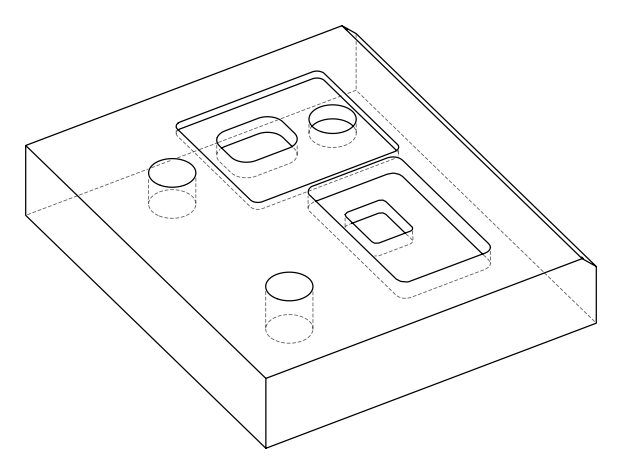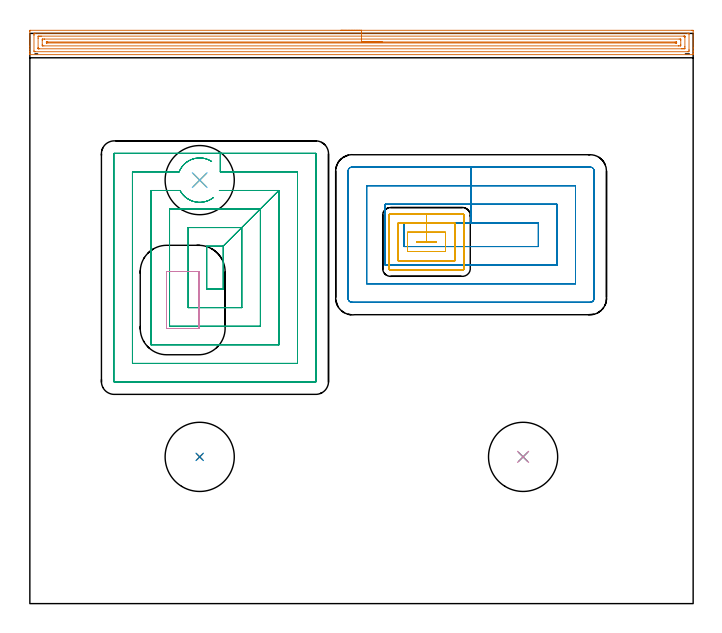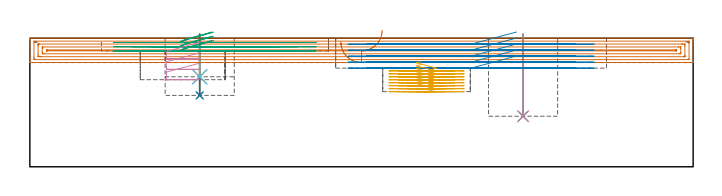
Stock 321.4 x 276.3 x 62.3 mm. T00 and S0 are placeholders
(PLAN: 11 operations, 9 tool changes, 40.6 min)
(1 INDEXABLE_INSERT_DRILL_BLIND_HOLE_FROM_SOLID | STEP1POCKET | NXT0302_014 | 0.12 min | 9956 mm3)
(2 DRILL_TO_ENLARGE_BLIND_HOLE | STEP1POCKET | UGT0301_383 | 0.12 min | 14446 mm3)
(3 INDEXABLE_INSERT_DRILL_BLIND_HOLE_FROM_SOLID_1 | STEP1POCKET_1 | NXT0302_014 | 0.16 min | 13621 mm3)
(4 DRILL_TO_ENLARGE_BLIND_HOLE_1 | STEP1POCKET_1 | UGT0301_383 | 0.16 min | 19680 mm3)
(5 INDEXABLE_INSERT_DRILL_BLIND_HOLE_FROM_SOLID_2 | STEP1POCKET_2 | NXT0302_014 | 0.06 min | 6693 mm3)
(6 DRILL_TO_ENLARGE_BLIND_HOLE_2 | STEP1POCKET_2 | UGT0301_383 | 0.06 min | 9783 mm3)
(7 AREA_MILL | FG_CHAMFER_SURFACE | UGT0205_001 | 13.04 min | 22376 mm3)
(8 MILL_RECTANGULAR_POCKET | POCKET_RECTANGULAR_STRAIGHT | UGT0201_130 | Follow Part, ap 3, ae 75% | 11.18 min | 146672 mm3)
(9 MILL_RECTANGULAR_POCKET_1 | POCKET_RECTANGULAR_STRAIGHT_1 | UGT0201_130 | Follow Part, ap 3, ae 75% | 9.32 min | 78102 mm3)
(10 MILL_RECTANGULAR_POCKET_2 | POCKET_RECTANGULAR_STRAIGHT_2 | UGT0201_109 | Follow Part, ap 6.35, ae 75% | 0.91 min | 28330 mm3)
(11 MILL_RECTANGULAR_POCKET_3 | POCKET_RECTANGULAR_STRAIGHT_3 | UGT0201_124 | Follow Part, ap 1.5, ae 75% | 5.47 min | 15960 mm3)
(TOOL NXT0302_014 | Index. Insert Drill 21.5mm [880-D2150L25-03] | D21.5 PA176 FL65 Z2)
(TOOL UGT0301_383 | Twist Drill Flat Bottom 33.5 mm | D33.5 PA180 FL175 Z2)
(TOOL UGT0205_001 | Chamfer Mill 20 x 3 x 45 deg. | D20 FL50 Z2)
(TOOL UGT0201_130 | Carbide End Mill 12.0 | D12 FL15 Z4)
(TOOL UGT0201_109 | End Mill 25.4 mm | D25.4 FL25 Z2)
(TOOL UGT0201_124 | Carbide End Mill 6.0 | D6 FL15 Z4)
(OP 1 INDEXABLE_INSERT_DRILL_BLIND_HOLE_FROM_SOLID)
G17 G21 G94 G90
T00 M6
G54
G17 G0 G90 X82.3 Y71.1 S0 M3
G43 Z72.3 H1
G94 G81 G98 Z34.6 F250. R64.3
G80
M5
M2
(OP 2 DRILL_TO_ENLARGE_BLIND_HOLE)
G17 G21 G94 G90
T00 M6
G54
G17 G0 G90 X82.3 Y71.1 S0 M3
G43 Z72.3 H0
G94 G81 G98 Z34.6 F250. R64.3
G80
M5
M2
(OP 3 INDEXABLE_INSERT_DRILL_BLIND_HOLE_FROM_SOLID_1)
G17 G21 G94 G90
T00 M6
G54
G17 G0 G90 X239. Y71.1 S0 M3
G43 Z72.3 H1
G94 G81 G98 Z24.5 F250. R64.3
G80
M5
M2
(OP 4 DRILL_TO_ENLARGE_BLIND_HOLE_1)
G17 G21 G94 G90
T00 M6
G54
G17 G0 G90 X239. Y71.1 S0 M3
G43 Z72.3 H0
G94 G81 G98 Z24.5 F250. R64.3
G80
M5
M2
(OP 5 INDEXABLE_INSERT_DRILL_BLIND_HOLE_FROM_SOLID_2)
G17 G21 G94 G90
T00 M6
G54
G17 G0 G90 X82.3 Y205.2 S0 M3
G43 Z72.3 H1
G94 G81 G98 Z43.6 F250. R58.1
G80
M5
M2
(OP 6 DRILL_TO_ENLARGE_BLIND_HOLE_2)
G17 G21 G94 G90
T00 M6
G54
G17 G0 G90 X82.3 Y205.2 S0 M3
G43 Z72.3 H0
G94 G81 G98 Z43.6 F250. R58.1
G80
M5
M2
(OP 7 AREA_MILL)
G17 G21 G94 G90
T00 M6
G54
G17 G0 G90 X150.7 Y277.8 S1061 M3
G43 Z72.3 H0
Z60.5
G94 G1 X150.738 Z59.628 F250.
X150.852 Z58.764
X151.041 Z57.912
X151.303 Z57.08
X151.637 Z56.274
X152.04 Z55.5
X152.509 Z54.764
X153.04 Z54.072
X153.629 Z53.429
X154.272 Z52.84
X154.964 Z52.308
X155.7 Z51.84
X156.474 Z51.437
X157.28 Z51.103
X158.112 Z50.841
X158.964 Z50.652
X159.829 Z50.538
X160.7 Z50.5
X320.77
X321.1 Y277.797 Z50.501
X321.39 Y277.792 Z50.506
X321.4 Y277.499 Z50.799
Y269.232 Z59.063
Y267.817 Z60.479
Y267.453 Z60.842
Y266.723 Z61.576
Y266.462 Z61.838
Y266.049 Z62.243
X321.391 Y266.003 Z62.288
X321.217 Y266. Z62.3
X0.183
X0.01 Y266.003 Z62.288
X0.006 Y266.047 Z62.245
X0. Y266.462 Z61.837
Y266.723 Z61.577
Y267.453 Z60.842
Y268.707 Z59.59
Y270.121 Z58.174
Y277.237 Z51.061
X0.002 Y277.501 Z50.797
X0.01 Y277.792 Z50.506
X0.302 Y277.799 Z50.499
X160.7 Y277.8 Z50.5
Y276.386 Z51.914
X318.943 Y276.385 Z51.915
X318.981 Y276.383 Z51.917
X319.39 Y276.347 Z51.953
X319.399 Y275.932 Z52.368
X319.4 Y268.342 Z59.958
X319.399 Y267.927 Z60.373
X319.39 Y267.453 Z60.847
X319.018 Y267.417 Z60.883
X318.981 Y267.415 Z60.885
X2.457
X2.419 Y267.417 Z60.883
X2.01 Y267.453 Z60.847
X2.001 Y267.868 Z60.432
X2. Y275.458 Z52.842
X2.001 Y275.873 Z52.427
X2.01 Y276.347 Z51.953
X2.383 Y276.383 Z51.917
X2.419 Y276.385 Z51.915
X160.7 Y276.386 Z51.914
Y274.972 Z53.328
X316.787 Y274.971 Z53.329
X317.193 Y274.97 Z53.33
X317.327 Y274.967 Z53.333
X317.374 Y274.965 Z53.335
X317.39 Y274.958 Z53.342
X317.393 Y274.912 Z53.388
X317.397 Y274.775 Z53.525
X317.399 Y274.568 Z53.732
X317.4 Y274.362 Z53.938
Y269.915 Z58.385
X317.398 Y269.232 Z59.068
X317.396 Y269.03 Z59.27
X317.385 Y268.836 Z59.464
X317.193 Y268.833 Z59.467
X316.703 Y268.83 Z59.47
X316.298 Y268.829 Z59.471
X315.809 Y268.828 Z59.472
X4.613 Y268.829 Z59.471
X4.208 Y268.83 Z59.47
X4.073 Y268.833 Z59.467
X4.027 Y268.835 Z59.465
X4.01 Y268.842 Z59.458
X4.007 Y268.888 Z59.412
X4.003 Y269.025 Z59.275
X4.001 Y269.232 Z59.068
X4. Y269.438 Z58.862
Y273.885 Z54.415
X4.002 Y274.568 Z53.732
X4.004 Y274.77 Z53.53
X4.015 Y274.964 Z53.336
X4.208 Y274.967 Z53.333
X4.698 Y274.97 Z53.33
X5.102 Y274.971 Z53.329
X5.591
X160.7 Y274.972 Z53.328
Y273.557 Z54.743
X314.632
X315.31 Y273.552 Z54.748
X315.384 Y273.551 Z54.749
X315.39 Y273.453 Z54.847
X315.396 Y273.234 Z55.066
X315.4 Y272.794 Z55.506
Y271.015 Z57.285
X315.395 Y270.568 Z57.732
X315.39 Y270.347 Z57.953
X315.383 Y270.249 Z58.051
X315.278 Y270.247 Z58.053
X314.51 Y270.243 Z58.057
X314.388
X6.768
X6.09 Y270.248 Z58.052
X6.016 Y270.249 Z58.051
X6.01 Y270.347 Z57.953
X6.004 Y270.567 Z57.733
X6. Y271.007 Z57.293
Y272.785 Z55.515
X6.005 Y273.232 Z55.068
X6.01 Y273.453 Z54.847
X6.018 Y273.551 Z54.749
X6.123 Y273.553 Z54.747
X6.89 Y273.557 Z54.743
X7.013
X160.7
Y272.143 Z56.157
X312.721
X313.375 Y272.139 Z56.161
X313.382 Y272.137 Z56.163
X313.394 Y272.121 Z56.179
X313.398 Y271.9 Z56.4
X313.399 Y271.731 Z56.569
X313.398 Y271.689 Z56.611
X313.394 Y271.669 Z56.631
X313.392 Y271.664 Z56.636
X313.372 Y271.663 Z56.638
X313.21 Y271.659 Z56.641
X312.966 Y271.657 Z56.643
X312.721
X8.679 Y271.658 Z56.642
X8.025 Y271.661 Z56.639
X8.018 Y271.663 Z56.637
X8.006 Y271.679 Z56.621
X8.002 Y271.9 Z56.4
X8.001 Y272.069 Z56.231
X8.002 Y272.111 Z56.189
X8.006 Y272.131 Z56.169
X8.008 Y272.136 Z56.164
X8.028 Y272.138 Z56.162
X8.19 Y272.141 Z56.159
X8.435 Y272.143 Z56.157
X8.679
X160.7
X161.572 Z56.195
X162.437 Z56.309
X163.288 Z56.498
X164.12 Z56.76
X164.926 Z57.094
X165.7 Z57.497
X166.436 Z57.965
X167.128 Z58.496
X167.771 Z59.086
X168.361 Z59.729
X168.892 Z60.421
X169.36 Z61.157
X169.763 Z61.931
X170.097 Z62.737
X170.359 Z63.569
X170.548 Z64.42
X170.662 Z65.285
X170.7 Z66.157
G0 Z72.3
M5
M2
(OP 8 MILL_RECTANGULAR_POCKET)
G17 G21 G94 G90
T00 M6
G54
G17 G0 G90 X235.819 Y184.5 S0 M3
G43 Z72.3 H0
Z65.3
G94 G1 X213.8 Z59.4 F250.
X181.2 F500.
Y173.
X246.4
Y184.5
X213.8
Y193.5
X172.2
Y164.
X255.4
Y193.5
X213.8
Y202.5
X163.2
Y155.
X264.4
Y202.5
X213.8
Y211.5
X156.1
G3 X154.2 Y209.6 R1.9
G1 Y147.9
G3 X156.1 Y146. R1.9
G1 X271.5
G3 X273.4 Y147.9 R1.9
G1 Y209.6
G3 X271.5 Y211.5 R1.9
G1 X213.8
X212.8
G0 X235.819 Y184.5 Z62.4
G1 X213.8 Z56.5 F250.
X181.2 F500.
Y173.
X246.4
Y184.5
X213.8
Y193.5
X172.2
Y164.
X255.4
Y193.5
X213.8
Y202.5
X163.2
Y155.
X264.4
Y202.5
X213.8
Y211.5
X156.1
G3 X154.2 Y209.6 R1.9
G1 Y147.9
G3 X156.1 Y146. R1.9
G1 X271.5
G3 X273.4 Y147.9 R1.9
G1 Y209.6
G3 X271.5 Y211.5 R1.9
G1 X213.8
X212.8
G0 X235.819 Y184.5 Z59.5
G1 X213.8 Z53.6 F250.
X181.2 F500.
Y173.
X246.4
Y184.5
X213.8
Y193.5
X172.2
Y164.
X255.4
Y193.5
X213.8
Y202.5
X163.2
Y155.
X264.4
Y202.5
X213.8
Y211.5
X156.1
G3 X154.2 Y209.6 R1.9
G1 Y147.9
G3 X156.1 Y146. R1.9
G1 X271.5
G3 X273.4 Y147.9 R1.9
G1 Y209.6
G3 X271.5 Y211.5 R1.9
G1 X213.8
X212.8
G0 X235.819 Y184.5 Z56.6
G1 X213.8 Z50.7 F250.
X181.2 F500.
Y173.
X246.4
Y184.5
X213.8
Y193.5
X172.2
Y164.
X255.4
Y193.5
X213.8
Y202.5
X163.2
Y155.
X264.4
Y202.5
X213.8
Y211.5
X156.1
G3 X154.2 Y209.6 R1.9
G1 Y147.9
G3 X156.1 Y146. R1.9
G1 X271.5
G3 X273.4 Y147.9 R1.9
G1 Y209.6
G3 X271.5 Y211.5 R1.9
G1 X213.8
X212.8
G0 X235.819 Y184.5 Z53.7
G1 X213.8 Z47.8 F250.
X181.2 F500.
Y173.
X246.4
Y184.5
X213.8
Y193.5
X172.2
Y164.
X255.4
Y193.5
X213.8
Y202.5
X163.2
Y155.
X264.4
Y202.5
X213.8
Y211.5
X156.1
G3 X154.2 Y209.6 R1.9
G1 Y147.9
G3 X156.1 Y146. R1.9
G1 X271.5
G3 X273.4 Y147.9 R1.9
G1 Y209.6
G3 X271.5 Y211.5 R1.9
G1 X213.8
X212.8
G0 Z72.3
M5
M2
(OP 9 MILL_RECTANGULAR_POCKET_1)
G17 G21 G94 G90
T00 M6
G54
G17 G0 G90 X88.983 Y196.8 S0 M3
G43 Z72.3 H0
Z65.3
G94 G1 X88.693 Y196.557 Z65.198 F250.
X87.607 Y195.851 Z64.851
X86.444 Y195.28 Z64.504
X85.221 Y194.853 Z64.157
X83.955 Y194.576 Z63.81
X82.666 Y194.453 Z63.463
X81.371 Y194.485 Z63.116
X80.089 Y194.673 Z62.769
X79.639 Y194.787 Z62.644
X79.19 Y194.902 Z62.52
X78.432 Y195.162 Z62.305
X77.695 Y195.477 Z62.091
X77.285 Y195.693 Z61.966
X76.873 Y195.911 Z61.842
X76.206 Y196.334 Z61.63
X75.572 Y196.804 Z61.418
X75.221 Y197.11 Z61.294
X74.873 Y197.416 Z61.169
X74.176 Y198.147 Z60.899
X73.551 Y198.941 Z60.628
X73.003 Y199.789 Z60.358
X72.788 Y200.2 Z60.233
X58.7 F500.
Y125.4
X120.7
Y200.2
X93.7 Y173.2
X85.7
Y152.4
X93.7
Y173.2
X102.7 Y182.2
X76.7
Y143.4
X102.7
Y182.2
X111.7 Y191.2
X67.7
Y134.4
X111.7
Y191.2
X120.7 Y200.2
X91.809
G0 X88.089 Y214.239 Z65.3
G1 X87.626 Y214.54 Z65.152 F250.
X86.498 Y215.099 Z64.815
X85.314 Y215.522 Z64.478
X84.088 Y215.804 Z64.141
X82.838 Y215.941 Z63.804
X81.58 Y215.931 Z63.467
X80.332 Y215.775 Z63.13
X79.111 Y215.474 Z62.793
X78.674 Y215.318 Z62.668
X78.237 Y215.162 Z62.544
X77.156 Y214.648 Z62.223
X76.138 Y214.018 Z61.902
X75.197 Y213.278 Z61.582
X74.862 Y212.957 Z61.457
X74.527 Y212.636 Z61.333
X73.74 Y211.712 Z61.008
X73.061 Y210.706 Z60.683
X72.5 Y209.631 Z60.358
X72.328 Y209.2 Z60.233
X49.7 F500.
Y116.4
X129.7
Y209.2
X92.271
Y218.2
X40.9
G3 X40.7 Y218. R0.2
G1 Y107.6
G3 X40.9 Y107.4 R0.2
G1 X138.5
G3 X138.7 Y107.6 R0.2
G1 Y218.
G3 X138.5 Y218.2 R0.2
G1 X92.271
X91.271
G0 X88.993 Y196.789 Z63.233
G1 X88.02 Y196.098 Z62.913 F250.
X86.947 Y195.506 Z62.585
X85.813 Y195.04 Z62.257
X84.635 Y194.705 Z61.928
X83.425 Y194.506 Z61.6
X82.201 Y194.447 Z61.272
X80.978 Y194.526 Z60.943
X79.772 Y194.744 Z60.615
X79.326 Y194.872 Z60.49
X78.881 Y195. Z60.366
X78.059 Y195.313 Z60.131
X77.265 Y195.693 Z59.895
X76.865 Y195.927 Z59.771
X76.603 Y196.081 Z59.689
X76.083 Y196.432 Z59.521
X75.553 Y196.832 Z59.343
X75.221 Y197.11 Z59.227
X74.873 Y197.416 Z59.103
X74.176 Y198.147 Z58.832
X73.551 Y198.941 Z58.562
X73.003 Y199.789 Z58.291
X72.788 Y200.2 Z58.167
X58.7 F500.
Y125.4
X120.7
Y200.2
X93.7 Y173.2
X85.7
Y152.4
X93.7
Y173.2
X102.7 Y182.2
X76.7
Y143.4
X102.7
Y182.2
X111.7 Y191.2
X67.7
Y134.4
X111.7
Y191.2
X120.7 Y200.2
X91.809
G0 X88.089 Y214.239 Z63.233
G1 X87.635 Y214.535 Z63.088 F250.
X86.511 Y215.093 Z62.752
X85.33 Y215.517 Z62.415
X84.107 Y215.801 Z62.079
X82.86 Y215.94 Z61.743
X81.605 Y215.933 Z61.407
X80.359 Y215.78 Z61.07
X79.14 Y215.483 Z60.734
X78.702 Y215.328 Z60.61
X78.265 Y215.173 Z60.485
X77.149 Y214.644 Z60.154
X76.1 Y213.991 Z59.823
X75.133 Y213.222 Z59.492
X74.801 Y212.898 Z59.368
X74.469 Y212.574 Z59.244
X73.706 Y211.667 Z58.926
X73.047 Y210.682 Z58.609
X72.5 Y209.631 Z58.291
X72.328 Y209.2 Z58.167
X49.7 F500.
Y116.4
X129.7
Y209.2
X92.271
Y218.2
X40.9
G3 X40.7 Y218. R0.2
G1 Y107.6
G3 X40.9 Y107.4 R0.2
G1 X138.5
G3 X138.7 Y107.6 R0.2
G1 Y218.
G3 X138.5 Y218.2 R0.2
G1 X92.271
X91.271
G0 X88.988 Y196.786 Z61.167
G1 X88.902 Y196.709 Z61.136 F250.
X87.834 Y195.977 Z60.789
X86.687 Y195.378 Z60.442
X86.256 Y195.206 Z60.318
X85.824 Y195.036 Z60.193
X84.996 Y194.785 Z59.961
X84.149 Y194.602 Z59.729
X83.69 Y194.542 Z59.605
X83.229 Y194.483 Z59.481
X82.049 Y194.446 Z59.164
X80.872 Y194.539 Z58.848
X79.712 Y194.759 Z58.532
X78.584 Y195.106 Z58.215
X77.5 Y195.573 Z57.899
X76.473 Y196.157 Z57.583
X75.555 Y196.831 Z57.277
X75.221 Y197.11 Z57.161
X74.872 Y197.416 Z57.037
X74.346 Y197.955 Z56.835
X73.859 Y198.529 Z56.633
X73.588 Y198.905 Z56.509
X73.316 Y199.282 Z56.384
X73.002 Y199.789 Z56.224
X72.786 Y200.2 Z56.1
X58.7 F500.
Y125.4
X120.7
Y200.2
X93.7 Y173.2
X85.7
Y152.4
X93.7
Y173.2
X102.7 Y182.2
X76.7
Y143.4
X102.7
Y182.2
X111.7 Y191.2
X67.7
Y134.4
X111.7
Y191.2
X120.7 Y200.2
X91.808
G0 X88.093 Y214.251 Z61.167
G1 X87.246 Y214.754 Z60.903 F250.
X86.098 Y215.266 Z60.566
X84.898 Y215.64 Z60.229
X83.662 Y215.872 Z59.892
X82.408 Y215.958 Z59.555
X81.152 Y215.897 Z59.218
X79.912 Y215.69 Z58.882
X78.705 Y215.34 Z58.545
X78.275 Y215.166 Z58.42
X77.845 Y214.992 Z58.296
X76.706 Y214.389 Z57.951
X75.648 Y213.653 Z57.606
X74.685 Y212.797 Z57.26
X73.831 Y211.832 Z56.915
X73.099 Y210.771 Z56.57
X72.499 Y209.631 Z56.224
X72.326 Y209.2 Z56.1
X49.7 F500.
Y116.4
X129.7
Y209.2
X92.273
Y218.2
X40.9
G3 X40.7 Y218. R0.2
G1 Y107.6
G3 X40.9 Y107.4 R0.2
G1 X138.5
G3 X138.7 Y107.6 R0.2
G1 Y218.
G3 X138.5 Y218.2 R0.2
G1 X92.273
X91.273
G0 Z72.3
M5
M2
(OP 10 MILL_RECTANGULAR_POCKET_2)
G17 G21 G94 G90
T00 M6
G54
G17 G0 G90 X81.9 Y160.376 S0 M3
G43 Z72.3 H0
Z60.275
G94 G1 Y160.8 Z60.161 F250.
Y160.832 Z60.153
X81.874 Y160.874 Z60.14
X81.832 Y160.9 Z60.126
X66.268 Z55.956
X66.226 Y160.874 Z55.943
X66.2 Y160.832 Z55.929
Y160.8 Z55.921
Y147.1 Z52.25
Y133.4 F500.
X66.205 Y133.345
X66.245 Y133.305
X66.3 Y133.3
X81.8
X81.855 Y133.305
X81.895 Y133.345
X81.9 Y133.4
Y160.8
X81.895 Y160.855
X81.855 Y160.895
X81.8 Y160.9
X66.3
X66.245 Y160.895
X66.205 Y160.855
X66.2 Y160.8
Y147.1
Y146.1
G0 X81.9 Y160.376 Z55.25
G1 Y160.8 Z55.136 F250.
Y160.832 Z55.128
X81.874 Y160.874 Z55.115
X81.832 Y160.9 Z55.101
X66.268 Z50.931
X66.226 Y160.874 Z50.918
X66.2 Y160.832 Z50.904
Y160.8 Z50.896
Y147.1 Z47.225
Y133.4 F500.
X66.205 Y133.345
X66.245 Y133.305
X66.3 Y133.3
X81.8
X81.855 Y133.305
X81.895 Y133.345
X81.9 Y133.4
Y160.8
X81.895 Y160.855
X81.855 Y160.895
X81.8 Y160.9
X66.3
X66.245 Y160.895
X66.205 Y160.855
X66.2 Y160.8
Y147.1
Y146.1
G0 X81.9 Y160.376 Z50.225
G1 Y160.8 Z50.111 F250.
Y160.832 Z50.103
X81.874 Y160.874 Z50.09
X81.832 Y160.9 Z50.076
X66.268 Z45.906
X66.226 Y160.874 Z45.893
X66.2 Y160.832 Z45.879
Y160.8 Z45.871
Y147.1 Z42.2
Y133.4 F500.
X66.205 Y133.345
X66.245 Y133.305
X66.3 Y133.3
X81.8
X81.855 Y133.305
X81.895 Y133.345
X81.9 Y133.4
Y160.8
X81.895 Y160.855
X81.855 Y160.895
X81.8 Y160.9
X66.3
X66.245 Y160.895
X66.205 Y160.855
X66.2 Y160.8
Y147.1
Y146.1
G0 Z72.3
M5
M2
(OP 11 MILL_RECTANGULAR_POCKET_3)
G17 G21 G94 G90
T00 M6
G54
G17 G0 G90 X189.366 Y175.4 S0 M3
G43 Z72.3 H0
Z50.911
G94 G1 X187.5 Z50.411 F250.
Y175.1 Z50.331
X196.9 Z47.812
Y175.4 Z47.732
X192.2 Z46.472
X187.5 F500.
Y175.1
X196.9
Y175.4
X192.2
Y179.9
X183.
Y170.6
X201.4
Y179.9
X192.2
Y184.4
X178.5
Y166.1
X205.9
Y184.4
X192.2
Y188.9
X174.7
G3 X174. Y188.2 R0.7
G1 Y162.3
G3 X174.7 Y161.6 R0.7
G1 X209.7
G3 X210.4 Y162.3 R0.7
G1 Y188.2
G3 X209.7 Y188.9 R0.7
G1 X192.2
X191.2
G0 X189.366 Y175.4 Z49.472
G1 X187.5 Z48.972 F250.
Y175.1 Z48.892
X196.9 Z46.373
Y175.4 Z46.293
X192.2 Z45.033
X187.5 F500.
Y175.1
X196.9
Y175.4
X192.2
Y179.9
X183.
Y170.6
X201.4
Y179.9
X192.2
Y184.4
X178.5
Y166.1
X205.9
Y184.4
X192.2
Y188.9
X174.7
G3 X174. Y188.2 R0.7
G1 Y162.3
G3 X174.7 Y161.6 R0.7
G1 X209.7
G3 X210.4 Y162.3 R0.7
G1 Y188.2
G3 X209.7 Y188.9 R0.7
G1 X192.2
X191.2
G0 X189.366 Y175.4 Z48.033
G1 X187.5 Z47.533 F250.
Y175.1 Z47.453
X196.9 Z44.934
Y175.4 Z44.854
X192.2 Z43.594
X187.5 F500.
Y175.1
X196.9
Y175.4
X192.2
Y179.9
X183.
Y170.6
X201.4
Y179.9
X192.2
Y184.4
X178.5
Y166.1
X205.9
Y184.4
X192.2
Y188.9
X174.7
G3 X174. Y188.2 R0.7
G1 Y162.3
G3 X174.7 Y161.6 R0.7
G1 X209.7
G3 X210.4 Y162.3 R0.7
G1 Y188.2
G3 X209.7 Y188.9 R0.7
G1 X192.2
X191.2
G0 X189.366 Y175.4 Z46.594
G1 X187.5 Z46.094 F250.
Y175.1 Z46.014
X196.9 Z43.495
Y175.4 Z43.415
X192.2 Z42.156
X187.5 F500.
Y175.1
X196.9
Y175.4
X192.2
Y179.9
X183.
Y170.6
X201.4
Y179.9
X192.2
Y184.4
X178.5
Y166.1
X205.9
Y184.4
X192.2
Y188.9
X174.7
G3 X174. Y188.2 R0.7
G1 Y162.3
G3 X174.7 Y161.6 R0.7
G1 X209.7
G3 X210.4 Y162.3 R0.7
G1 Y188.2
G3 X209.7 Y188.9 R0.7
G1 X192.2
X191.2
G0 X189.366 Y175.4 Z45.156
G1 X187.5 Z44.656 F250.
Y175.1 Z44.575
X196.9 Z42.056
Y175.4 Z41.976
X192.2 Z40.717
X187.5 F500.
Y175.1
X196.9
Y175.4
X192.2
Y179.9
X183.
Y170.6
X201.4
Y179.9
X192.2
Y184.4
X178.5
Y166.1
X205.9
Y184.4
X192.2
Y188.9
X174.7
G3 X174. Y188.2 R0.7
G1 Y162.3
G3 X174.7 Y161.6 R0.7
G1 X209.7
G3 X210.4 Y162.3 R0.7
G1 Y188.2
G3 X209.7 Y188.9 R0.7
G1 X192.2
X191.2
G0 X189.366 Y175.4 Z43.717
G1 X187.5 Z43.217 F250.
Y175.1 Z43.136
X196.9 Z40.618
Y175.4 Z40.537
X192.2 Z39.278
X187.5 F500.
Y175.1
X196.9
Y175.4
X192.2
Y179.9
X183.
Y170.6
X201.4
Y179.9
X192.2
Y184.4
X178.5
Y166.1
X205.9
Y184.4
X192.2
Y188.9
X174.7
G3 X174. Y188.2 R0.7
G1 Y162.3
G3 X174.7 Y161.6 R0.7
G1 X209.7
G3 X210.4 Y162.3 R0.7
G1 Y188.2
G3 X209.7 Y188.9 R0.7
G1 X192.2
X191.2
G0 X189.366 Y175.4 Z42.278
G1 X187.5 Z41.778 F250.
Y175.1 Z41.697
X196.9 Z39.179
Y175.4 Z39.098
X192.2 Z37.839
X187.5 F500.
Y175.1
X196.9
Y175.4
X192.2
Y179.9
X183.
Y170.6
X201.4
Y179.9
X192.2
Y184.4
X178.5
Y166.1
X205.9
Y184.4
X192.2
Y188.9
X174.7
G3 X174. Y188.2 R0.7
G1 Y162.3
G3 X174.7 Y161.6 R0.7
G1 X209.7
G3 X210.4 Y162.3 R0.7
G1 Y188.2
G3 X209.7 Y188.9 R0.7
G1 X192.2
X191.2
G0 X189.366 Y175.4 Z40.839
G1 X187.5 Z40.339 F250.
Y175.1 Z40.258
X196.9 Z37.74
Y175.4 Z37.659
X192.2 Z36.4
X187.5 F500.
Y175.1
X196.9
Y175.4
X192.2
Y179.9
X183.
Y170.6
X201.4
Y179.9
X192.2
Y184.4
X178.5
Y166.1
X205.9
Y184.4
X192.2
Y188.9
X174.7
G3 X174. Y188.2 R0.7
G1 Y162.3
G3 X174.7 Y161.6 R0.7
G1 X209.7
G3 X210.4 Y162.3 R0.7
G1 Y188.2
G3 X209.7 Y188.9 R0.7
G1 X192.2
X191.2
G0 Z72.3
M5
M2
